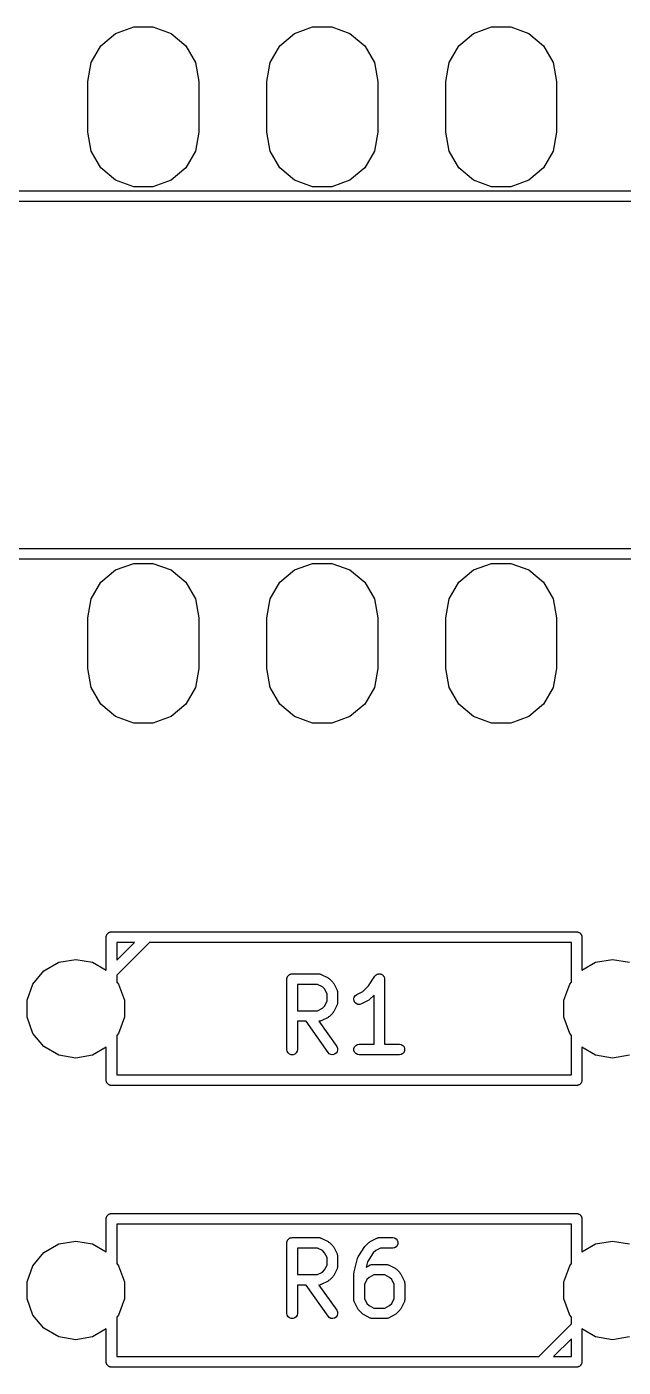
# Model space of a CAD drawing. Extents: x 10 to 287, y -200 to -10.
# Drawn here: x 154.5 to 162.96, y -84.09 to -65.05 of the extents above; entities that cross this region are included whole.
import ezdxf

# ---------------------------------------------------------------- set-up
doc = ezdxf.new("R2010")
doc.units = 0
doc.header["$MEASUREMENT"] = 0
doc.layers.add('BLACK', color=7, linetype='CONTINUOUS')

msp = doc.modelspace()

# ---------------------------------------------------------------- linework, layer by layer
at = {"layer": 'Black'}
for p, q in [((155.756, -65.1481), (156.013, -65.0546)), ((156.013, -65.0546), (156.287, -65.0546)), ((156.287, -65.0546), (156.544, -65.1481)), ((158.296, -65.1481), (158.553, -65.0546)), ((158.553, -65.0546), (158.827, -65.0546)), ((158.827, -65.0546), (159.084, -65.1481)), ((160.836, -65.1481), (161.093, -65.0546)), ((161.093, -65.0546), (161.367, -65.0546)), ((161.367, -65.0546), (161.624, -65.1481)), ((155.547, -65.3239), (155.756, -65.1481)), ((156.544, -65.1481), (156.753, -65.3239)), ((158.087, -65.3239), (158.296, -65.1481)), ((159.084, -65.1481), (159.293, -65.3239)), ((160.627, -65.3239), (160.836, -65.1481)), ((161.624, -65.1481), (161.833, -65.3239)), ((155.41, -65.5607), (155.547, -65.3239)), ((156.753, -65.3239), (156.89, -65.5607)), ((157.95, -65.5607), (158.087, -65.3239)), ((159.293, -65.3239), (159.43, -65.5607)), ((160.49, -65.5607), (160.627, -65.3239)), ((161.833, -65.3239), (161.97, -65.5607)), ((155.363, -65.83), (155.41, -65.5607)), ((156.89, -65.5607), (156.937, -65.83)), ((157.903, -65.83), (157.95, -65.5607)), ((159.43, -65.5607), (159.477, -65.83)), ((160.443, -65.83), (160.49, -65.5607)), ((161.97, -65.5607), (162.017, -65.83)), ((155.363, -66.55), (155.363, -65.83)), ((156.937, -65.83), (156.937, -66.55)), ((157.903, -66.55), (157.903, -65.83)), ((159.477, -65.83), (159.477, -66.55)), ((160.443, -66.55), (160.443, -65.83)), ((162.017, -65.83), (162.017, -66.55)), ((155.41, -66.8193), (155.363, -66.55)), ((156.937, -66.55), (156.89, -66.8193)), ((157.95, -66.8193), (157.903, -66.55)), ((159.477, -66.55), (159.43, -66.8193)), ((160.49, -66.8193), (160.443, -66.55)), ((162.017, -66.55), (161.97, -66.8193)), ((155.547, -67.0561), (155.41, -66.8193)), ((156.89, -66.8193), (156.753, -67.0561)), ((158.087, -67.0561), (157.95, -66.8193)), ((159.43, -66.8193), (159.293, -67.0561)), ((160.627, -67.0561), (160.49, -66.8193)), ((161.97, -66.8193), (161.833, -67.0561)), ((155.756, -67.2319), (155.547, -67.0561)), ((156.753, -67.0561), (156.544, -67.2319)), ((158.296, -67.2319), (158.087, -67.0561)), ((159.293, -67.0561), (159.084, -67.2319)), ((160.836, -67.2319), (160.627, -67.0561)), ((161.833, -67.0561), (161.624, -67.2319)), ((148.53, -67.385), (176.47, -67.385)), ((156.013, -67.3254), (155.756, -67.2319)), ((156.287, -67.3254), (156.013, -67.3254)), ((156.544, -67.2319), (156.287, -67.3254)), ((158.553, -67.3254), (158.296, -67.2319)), ((158.827, -67.3254), (158.553, -67.3254)), ((159.084, -67.2319), (158.827, -67.3254)), ((161.093, -67.3254), (160.836, -67.2319)), ((161.367, -67.3254), (161.093, -67.3254)), ((161.624, -67.2319), (161.367, -67.3254)), ((176.395, -67.535), (148.605, -67.535)), ((148.605, -72.465), (176.395, -72.465)), ((176.47, -72.615), (148.53, -72.615)), ((155.756, -72.7681), (156.013, -72.6746)), ((156.013, -72.6746), (156.287, -72.6746)), ((156.287, -72.6746), (156.544, -72.7681)), ((158.296, -72.7681), (158.553, -72.6746)), ((158.553, -72.6746), (158.827, -72.6746)), ((158.827, -72.6746), (159.084, -72.7681)), ((160.836, -72.7681), (161.093, -72.6746)), ((161.093, -72.6746), (161.367, -72.6746)), ((161.367, -72.6746), (161.624, -72.7681)), ((155.547, -72.9439), (155.756, -72.7681)), ((156.544, -72.7681), (156.753, -72.9439)), ((158.087, -72.9439), (158.296, -72.7681)), ((159.084, -72.7681), (159.293, -72.9439)), ((160.627, -72.9439), (160.836, -72.7681)), ((161.624, -72.7681), (161.833, -72.9439)), ((155.41, -73.1807), (155.547, -72.9439)), ((156.753, -72.9439), (156.89, -73.1807)), ((157.95, -73.1807), (158.087, -72.9439)), ((159.293, -72.9439), (159.43, -73.1807)), ((160.49, -73.1807), (160.627, -72.9439)), ((161.833, -72.9439), (161.97, -73.1807)), ((155.363, -73.45), (155.41, -73.1807)), ((156.89, -73.1807), (156.937, -73.45)), ((157.903, -73.45), (157.95, -73.1807)), ((159.43, -73.1807), (159.477, -73.45)), ((160.443, -73.45), (160.49, -73.1807)), ((161.97, -73.1807), (162.017, -73.45)), ((155.363, -74.17), (155.363, -73.45)), ((156.937, -73.45), (156.937, -74.17)), ((157.903, -74.17), (157.903, -73.45)), ((159.477, -73.45), (159.477, -74.17)), ((160.443, -74.17), (160.443, -73.45)), ((162.017, -73.45), (162.017, -74.17)), ((155.41, -74.4393), (155.363, -74.17)), ((156.937, -74.17), (156.89, -74.4393)), ((157.95, -74.4393), (157.903, -74.17)), ((159.477, -74.17), (159.43, -74.4393)), ((160.49, -74.4393), (160.443, -74.17)), ((162.017, -74.17), (161.97, -74.4393)), ((155.547, -74.6761), (155.41, -74.4393)), ((156.89, -74.4393), (156.753, -74.6761)), ((158.087, -74.6761), (157.95, -74.4393)), ((159.43, -74.4393), (159.293, -74.6761)), ((160.627, -74.6761), (160.49, -74.4393)), ((161.97, -74.4393), (161.833, -74.6761)), ((155.756, -74.8519), (155.547, -74.6761)), ((156.753, -74.6761), (156.544, -74.8519)), ((158.296, -74.8519), (158.087, -74.6761)), ((159.293, -74.6761), (159.084, -74.8519)), ((160.836, -74.8519), (160.627, -74.6761)), ((161.833, -74.6761), (161.624, -74.8519)), ((156.013, -74.9454), (155.756, -74.8519)), ((156.287, -74.9454), (156.013, -74.9454)), ((156.544, -74.8519), (156.287, -74.9454)), ((158.553, -74.9454), (158.296, -74.8519)), ((158.827, -74.9454), (158.553, -74.9454)), ((159.084, -74.8519), (158.827, -74.9454)), ((161.093, -74.9454), (160.836, -74.8519)), ((161.367, -74.9454), (161.093, -74.9454)), ((161.624, -74.8519), (161.367, -74.9454)), ((155.623, -77.984), (155.624, -77.9775)), ((155.623, -78.4527), (155.623, -77.984)), ((155.624, -77.971), (155.626, -77.9648)), ((155.624, -77.9775), (155.624, -77.971)), ((155.626, -77.9648), (155.628, -77.9583)), ((155.628, -77.9583), (155.631, -77.9527)), ((155.631, -77.9527), (155.633, -77.9465)), ((155.633, -77.9465), (155.637, -77.9415)), ((155.637, -77.9415), (155.641, -77.9358)), ((155.641, -77.9358), (155.646, -77.9316)), ((155.646, -77.9316), (155.65, -77.9265)), ((155.65, -77.9265), (155.655, -77.9233)), ((155.655, -77.9233), (155.66, -77.919)), ((155.66, -77.919), (155.667, -77.9168)), ((155.667, -77.9168), (155.672, -77.9135)), ((155.672, -77.9135), (155.679, -77.9124)), ((155.679, -77.9124), (155.685, -77.9101)), ((155.685, -77.9101), (155.692, -77.9101)), ((155.692, -77.9101), (155.698, -77.909)), ((155.698, -77.909), (162.302, -77.909)), ((162.302, -77.909), (162.308, -77.9101)), ((162.308, -77.9101), (162.315, -77.9101)), ((162.315, -77.9101), (162.321, -77.9124)), ((162.321, -77.9124), (162.328, -77.9135)), ((162.328, -77.9135), (162.333, -77.9168)), ((162.333, -77.9168), (162.339, -77.919)), ((162.339, -77.919), (162.345, -77.9233)), ((162.345, -77.9233), (162.35, -77.9265)), ((162.35, -77.9265), (162.354, -77.9316)), ((162.354, -77.9316), (162.359, -77.9358)), ((162.359, -77.9358), (162.363, -77.9415)), ((162.363, -77.9415), (162.367, -77.9465)), ((162.367, -77.9465), (162.369, -77.9527)), ((162.369, -77.9527), (162.372, -77.9583)), ((162.372, -77.9583), (162.374, -77.9648)), ((162.374, -77.9648), (162.376, -77.971)), ((162.376, -77.971), (162.376, -77.9775)), ((162.376, -77.9775), (162.377, -77.984)), ((162.377, -77.984), (162.377, -78.4527)), ((156.237, -78.059), (155.773, -78.5231)), ((155.773, -78.059), (155.773, -78.3109)), ((155.773, -78.3109), (156.025, -78.059)), ((156.025, -78.059), (155.773, -78.059)), ((162.227, -78.059), (156.237, -78.059)), ((162.227, -78.6205), (162.227, -78.059)), ((154.739, -78.4629), (154.95, -78.3411)), ((154.95, -78.3411), (155.19, -78.2988)), ((155.19, -78.2988), (155.43, -78.3411)), ((155.43, -78.3411), (155.623, -78.4527)), ((162.377, -78.4527), (162.57, -78.3411)), ((162.57, -78.3411), (162.81, -78.2988)), ((162.81, -78.2988), (163.05, -78.3411)), ((154.583, -78.6494), (154.739, -78.4629)), ((155.773, -78.5231), (155.773, -78.6205)), ((158.187, -78.5794), (158.188, -78.5729)), ((158.187, -79.5794), (158.187, -78.5794)), ((158.188, -78.5664), (158.19, -78.5602)), ((158.188, -78.5729), (158.188, -78.5664)), ((158.19, -78.5602), (158.191, -78.5537)), ((158.191, -78.5537), (158.195, -78.548)), ((158.195, -78.548), (158.197, -78.5419)), ((158.197, -78.5419), (158.201, -78.5369)), ((158.201, -78.5369), (158.204, -78.5312)), ((158.204, -78.5312), (158.209, -78.527)), ((158.209, -78.527), (158.214, -78.5219)), ((158.214, -78.5219), (158.219, -78.5186)), ((158.219, -78.5186), (158.224, -78.5144)), ((158.224, -78.5144), (158.231, -78.5122)), ((158.231, -78.5122), (158.236, -78.5089)), ((158.236, -78.5089), (158.243, -78.5078)), ((158.243, -78.5078), (158.249, -78.5055)), ((158.249, -78.5055), (158.255, -78.5055)), ((158.255, -78.5055), (158.262, -78.5044)), ((158.262, -78.5044), (158.643, -78.5044)), ((158.643, -78.5044), (158.647, -78.5051)), ((158.647, -78.5051), (158.651, -78.5049)), ((158.651, -78.5049), (158.66, -78.5074)), ((158.66, -78.5074), (158.669, -78.5089)), ((158.669, -78.5089), (158.672, -78.5111)), ((158.672, -78.5111), (158.676, -78.5123)), ((158.676, -78.5123), (158.772, -78.5599)), ((158.772, -78.5599), (158.781, -78.5671)), ((158.781, -78.5671), (158.791, -78.574)), ((158.791, -78.574), (158.839, -78.6216)), ((159.346, -78.6745), (159.438, -78.5378)), ((159.438, -78.5378), (159.44, -78.5348)), ((159.44, -78.5348), (159.443, -78.5312)), ((159.443, -78.5312), (159.449, -78.5254)), ((159.449, -78.5254), (159.456, -78.5189)), ((159.456, -78.5189), (159.459, -78.5171)), ((159.459, -78.5171), (159.463, -78.5144)), ((159.463, -78.5144), (159.471, -78.5114)), ((159.471, -78.5114), (159.479, -78.5074)), ((159.479, -78.5074), (159.483, -78.5069)), ((159.483, -78.5069), (159.487, -78.5055)), ((159.487, -78.5055), (159.496, -78.5055)), ((159.496, -78.5055), (159.505, -78.5045)), ((159.505, -78.5045), (159.509, -78.5055)), ((159.509, -78.5055), (159.513, -78.5055)), ((159.513, -78.5055), (159.521, -78.5086)), ((159.521, -78.5086), (159.53, -78.5107)), ((159.53, -78.5107), (159.534, -78.513)), ((159.534, -78.513), (159.537, -78.5144)), ((159.537, -78.5144), (159.544, -78.5202)), ((159.544, -78.5202), (159.552, -78.5251)), ((159.552, -78.5251), (159.554, -78.5285)), ((159.554, -78.5285), (159.557, -78.5312)), ((159.557, -78.5312), (159.562, -78.5389)), ((159.562, -78.5389), (159.567, -78.5461)), ((159.567, -78.5461), (159.568, -78.5501)), ((159.568, -78.5501), (159.57, -78.5537)), ((159.57, -78.5537), (159.572, -78.5625)), ((159.572, -78.5625), (159.575, -78.5711)), ((159.575, -78.5711), (159.574, -78.5753)), ((159.574, -78.5753), (159.575, -78.5794)), ((159.575, -78.5794), (159.575, -79.5044)), ((154.499, -78.8782), (154.583, -78.6494)), ((155.773, -78.6205), (155.797, -78.6494)), ((155.797, -78.6494), (155.881, -78.8782)), ((158.337, -78.6544), (158.337, -79.0282)), ((158.625, -78.6544), (158.337, -78.6544)), ((158.694, -78.6886), (158.625, -78.6544)), ((158.724, -78.719), (158.694, -78.6886)), ((158.758, -78.7876), (158.724, -78.719)), ((158.758, -78.895), (158.758, -78.7876)), ((158.839, -78.6216), (158.846, -78.6314)), ((158.846, -78.6314), (158.853, -78.6411)), ((158.853, -78.6411), (158.9, -78.7363)), ((158.9, -78.7363), (158.902, -78.7405)), ((158.902, -78.7405), (158.904, -78.7442)), ((158.904, -78.7442), (158.905, -78.7529)), ((158.905, -78.7529), (158.908, -78.7613)), ((158.908, -78.7613), (158.908, -78.7656)), ((158.908, -78.7656), (158.908, -78.7699)), ((158.908, -78.7699), (158.908, -78.9127)), ((159.16, -78.8135), (159.181, -78.798)), ((159.181, -78.798), (159.265, -78.7558)), ((159.265, -78.7558), (159.346, -78.6745)), ((159.425, -78.8081), (159.363, -78.8705)), ((159.425, -79.5044), (159.425, -78.8081)), ((162.119, -78.8782), (162.203, -78.6494)), ((162.203, -78.6494), (162.227, -78.6205)), ((154.499, -79.1218), (154.499, -78.8782)), ((155.881, -78.8782), (155.881, -79.1218)), ((158.625, -79.0282), (158.694, -78.9939)), ((158.694, -78.9939), (158.724, -78.9635)), ((158.724, -78.9635), (158.758, -78.895)), ((158.9, -78.9463), (158.853, -79.0415)), ((158.902, -78.9421), (158.9, -78.9463)), ((158.904, -78.9384), (158.902, -78.9421)), ((158.905, -78.9297), (158.904, -78.9384)), ((158.908, -78.9213), (158.905, -78.9297)), ((158.908, -78.9127), (158.908, -78.917)), ((158.908, -78.917), (158.908, -78.9213)), ((159.139, -78.8606), (159.145, -78.8353)), ((159.142, -78.8865), (159.139, -78.8606)), ((159.154, -78.9098), (159.142, -78.8865)), ((159.145, -78.8353), (159.16, -78.8135)), ((159.173, -78.9277), (159.154, -78.9098)), ((159.197, -78.938), (159.173, -78.9277)), ((159.223, -78.9396), (159.197, -78.938)), ((159.248, -78.9322), (159.223, -78.9396)), ((159.343, -78.8846), (159.248, -78.9322)), ((159.353, -78.8774), (159.343, -78.8846)), ((159.363, -78.8705), (159.353, -78.8774)), ((162.119, -79.1218), (162.119, -78.8782)), ((154.583, -79.3506), (154.499, -79.1218)), ((155.881, -79.1218), (155.797, -79.3506)), ((158.337, -79.0282), (158.625, -79.0282)), ((158.461, -79.1782), (158.337, -79.1782)), ((158.337, -79.1782), (158.337, -79.5794)), ((158.772, -79.6224), (158.461, -79.1782)), ((158.647, -79.1774), (158.644, -79.178)), ((158.644, -79.178), (158.895, -79.5364)), ((158.651, -79.1777), (158.647, -79.1774)), ((158.66, -79.1752), (158.651, -79.1777)), ((158.669, -79.1737), (158.66, -79.1752)), ((158.672, -79.1715), (158.669, -79.1737)), ((158.676, -79.1703), (158.672, -79.1715)), ((158.772, -79.1227), (158.676, -79.1703)), ((158.781, -79.1155), (158.772, -79.1227)), ((158.791, -79.1086), (158.781, -79.1155)), ((158.839, -79.061), (158.791, -79.1086)), ((158.846, -79.0512), (158.839, -79.061)), ((158.853, -79.0415), (158.846, -79.0512)), ((162.203, -79.3506), (162.119, -79.1218)), ((154.739, -79.5371), (154.583, -79.3506)), ((155.797, -79.3506), (155.773, -79.3795)), ((155.773, -79.3795), (155.773, -79.941)), ((162.227, -79.3795), (162.203, -79.3506)), ((162.227, -79.941), (162.227, -79.3795)), ((154.95, -79.6589), (154.739, -79.5371)), ((155.623, -79.5473), (155.43, -79.6589)), ((155.623, -80.016), (155.623, -79.5473)), ((158.895, -79.5364), (158.906, -79.56)), ((158.906, -79.56), (158.908, -79.5859)), ((159.14, -79.5664), (159.149, -79.5419)), ((159.14, -79.5924), (159.14, -79.5664)), ((159.149, -79.5419), (159.166, -79.5219)), ((159.166, -79.5219), (159.189, -79.5089)), ((159.189, -79.5089), (159.214, -79.5044)), ((159.214, -79.5044), (159.425, -79.5044)), ((159.575, -79.5044), (159.786, -79.5044)), ((159.786, -79.5044), (159.811, -79.5089)), ((159.811, -79.5089), (159.834, -79.5219)), ((159.834, -79.5219), (159.851, -79.5419)), ((159.851, -79.5419), (159.86, -79.5664)), ((159.86, -79.5664), (159.86, -79.5924)), ((162.57, -79.6589), (162.377, -79.5473)), ((162.377, -79.5473), (162.377, -80.016)), ((155.19, -79.7012), (154.95, -79.6589)), ((155.43, -79.6589), (155.19, -79.7012)), ((158.191, -79.605), (158.187, -79.5794)), ((158.204, -79.6276), (158.191, -79.605)), ((158.224, -79.6443), (158.204, -79.6276)), ((158.249, -79.6532), (158.224, -79.6443)), ((158.275, -79.6532), (158.249, -79.6532)), ((158.299, -79.6443), (158.275, -79.6532)), ((158.319, -79.6276), (158.299, -79.6443)), ((158.332, -79.605), (158.319, -79.6276)), ((158.337, -79.5794), (158.332, -79.605)), ((158.79, -79.6408), (158.772, -79.6224)), ((158.814, -79.6518), (158.79, -79.6408)), ((158.84, -79.6541), (158.814, -79.6518)), ((158.865, -79.6474), (158.84, -79.6541)), ((158.886, -79.6324), (158.865, -79.6474)), ((158.901, -79.6111), (158.886, -79.6324)), ((158.908, -79.5859), (158.901, -79.6111)), ((159.149, -79.6169), (159.14, -79.5924)), ((159.166, -79.6368), (159.149, -79.6169)), ((159.189, -79.6499), (159.166, -79.6368)), ((159.214, -79.6544), (159.189, -79.6499)), ((159.786, -79.6544), (159.214, -79.6544)), ((159.811, -79.6499), (159.786, -79.6544)), ((159.834, -79.6368), (159.811, -79.6499)), ((159.851, -79.6169), (159.834, -79.6368)), ((159.86, -79.5924), (159.851, -79.6169)), ((162.81, -79.7012), (162.57, -79.6589)), ((163.05, -79.6589), (162.81, -79.7012)), ((155.773, -79.941), (162.227, -79.941)), ((155.624, -80.0225), (155.623, -80.016)), ((155.624, -80.029), (155.624, -80.0225)), ((155.626, -80.0352), (155.624, -80.029)), ((155.628, -80.0417), (155.626, -80.0352)), ((155.631, -80.0473), (155.628, -80.0417)), ((155.633, -80.0535), (155.631, -80.0473)), ((155.637, -80.0585), (155.633, -80.0535)), ((155.641, -80.0642), (155.637, -80.0585)), ((155.646, -80.0684), (155.641, -80.0642)), ((155.65, -80.0735), (155.646, -80.0684)), ((155.655, -80.0767), (155.65, -80.0735)), ((155.66, -80.081), (155.655, -80.0767)), ((155.667, -80.0832), (155.66, -80.081)), ((155.672, -80.0865), (155.667, -80.0832)), ((155.679, -80.0876), (155.672, -80.0865)), ((155.685, -80.0899), (155.679, -80.0876)), ((155.692, -80.0899), (155.685, -80.0899)), ((155.698, -80.091), (155.692, -80.0899)), ((162.302, -80.091), (155.698, -80.091)), ((162.308, -80.0899), (162.302, -80.091)), ((162.315, -80.0899), (162.308, -80.0899)), ((162.321, -80.0876), (162.315, -80.0899)), ((162.328, -80.0865), (162.321, -80.0876)), ((162.333, -80.0832), (162.328, -80.0865)), ((162.339, -80.081), (162.333, -80.0832)), ((162.345, -80.0767), (162.339, -80.081)), ((162.35, -80.0735), (162.345, -80.0767)), ((162.354, -80.0684), (162.35, -80.0735)), ((162.359, -80.0642), (162.354, -80.0684)), ((162.363, -80.0585), (162.359, -80.0642)), ((162.367, -80.0535), (162.363, -80.0585)), ((162.369, -80.0473), (162.367, -80.0535)), ((162.372, -80.0417), (162.369, -80.0473)), ((162.374, -80.0352), (162.372, -80.0417)), ((162.376, -80.029), (162.374, -80.0352)), ((162.377, -80.016), (162.376, -80.0225)), ((162.376, -80.0225), (162.376, -80.029)), ((155.623, -81.984), (155.624, -81.9775)), ((155.623, -82.4527), (155.623, -81.984)), ((155.624, -81.971), (155.626, -81.9648)), ((155.624, -81.9775), (155.624, -81.971)), ((155.626, -81.9648), (155.628, -81.9583)), ((155.628, -81.9583), (155.631, -81.9527)), ((155.631, -81.9527), (155.633, -81.9465)), ((155.633, -81.9465), (155.637, -81.9415)), ((155.637, -81.9415), (155.641, -81.9358)), ((155.641, -81.9358), (155.646, -81.9316)), ((155.646, -81.9316), (155.65, -81.9265)), ((155.65, -81.9265), (155.655, -81.9233)), ((155.655, -81.9233), (155.66, -81.919)), ((155.66, -81.919), (155.667, -81.9168)), ((155.667, -81.9168), (155.672, -81.9135)), ((155.672, -81.9135), (155.679, -81.9124)), ((155.679, -81.9124), (155.685, -81.9101)), ((155.685, -81.9101), (155.692, -81.9101)), ((155.692, -81.9101), (155.698, -81.909)), ((155.698, -81.909), (162.302, -81.909)), ((162.302, -81.909), (162.308, -81.9101)), ((162.308, -81.9101), (162.315, -81.9101)), ((162.315, -81.9101), (162.321, -81.9124)), ((162.321, -81.9124), (162.328, -81.9135)), ((162.328, -81.9135), (162.333, -81.9168)), ((162.333, -81.9168), (162.339, -81.919)), ((162.339, -81.919), (162.345, -81.9233)), ((162.345, -81.9233), (162.35, -81.9265)), ((162.35, -81.9265), (162.354, -81.9316)), ((162.354, -81.9316), (162.359, -81.9358)), ((162.359, -81.9358), (162.363, -81.9415)), ((162.363, -81.9415), (162.367, -81.9465)), ((162.367, -81.9465), (162.369, -81.9527)), ((162.369, -81.9527), (162.372, -81.9583)), ((162.372, -81.9583), (162.374, -81.9648)), ((162.374, -81.9648), (162.376, -81.971)), ((162.376, -81.971), (162.376, -81.9775)), ((162.376, -81.9775), (162.377, -81.984)), ((162.377, -81.984), (162.377, -82.4527)), ((155.773, -82.059), (155.773, -82.6205)), ((162.227, -82.059), (155.773, -82.059)), ((162.227, -82.6205), (162.227, -82.059)), ((154.739, -82.4629), (154.95, -82.3411)), ((154.95, -82.3411), (155.19, -82.2988)), ((155.19, -82.2988), (155.43, -82.3411)), ((155.43, -82.3411), (155.623, -82.4527)), ((158.187, -82.3254), (158.188, -82.3189)), ((158.187, -83.3254), (158.187, -82.3254)), ((158.188, -82.3124), (158.19, -82.3062)), ((158.188, -82.3189), (158.188, -82.3124)), ((158.19, -82.3062), (158.191, -82.2997)), ((158.191, -82.2997), (158.195, -82.294)), ((158.195, -82.294), (158.197, -82.2879)), ((158.197, -82.2879), (158.201, -82.2829)), ((158.201, -82.2829), (158.204, -82.2772)), ((158.204, -82.2772), (158.209, -82.273)), ((158.209, -82.273), (158.214, -82.2679)), ((158.214, -82.2679), (158.219, -82.2646)), ((158.219, -82.2646), (158.224, -82.2604)), ((158.224, -82.2604), (158.231, -82.2582)), ((158.231, -82.2582), (158.236, -82.2549)), ((158.236, -82.2549), (158.243, -82.2538)), ((158.243, -82.2538), (158.249, -82.2515)), ((158.249, -82.2515), (158.255, -82.2515)), ((158.255, -82.2515), (158.262, -82.2504)), ((158.262, -82.2504), (158.643, -82.2504)), ((158.337, -82.4004), (158.337, -82.7742)), ((158.625, -82.4004), (158.337, -82.4004)), ((158.694, -82.4346), (158.625, -82.4004)), ((158.643, -82.2504), (158.647, -82.2511)), ((158.647, -82.2511), (158.651, -82.2509)), ((158.651, -82.2509), (158.66, -82.2534)), ((158.66, -82.2534), (158.669, -82.2549)), ((158.669, -82.2549), (158.672, -82.2571)), ((158.672, -82.2571), (158.676, -82.2583)), ((158.676, -82.2583), (158.772, -82.3059)), ((158.772, -82.3059), (158.781, -82.3131)), ((158.781, -82.3131), (158.791, -82.32)), ((158.791, -82.32), (158.839, -82.3676)), ((158.839, -82.3676), (158.846, -82.3774)), ((158.846, -82.3774), (158.853, -82.3871)), ((158.853, -82.3871), (158.9, -82.4823)), ((159.2, -82.5219), (159.295, -82.379)), ((159.295, -82.379), (159.3, -82.3737)), ((159.3, -82.3737), (159.304, -82.3676)), ((159.304, -82.3676), (159.352, -82.32)), ((159.352, -82.32), (159.362, -82.3131)), ((159.362, -82.3131), (159.371, -82.3059)), ((159.371, -82.3059), (159.466, -82.2583)), ((159.518, -82.4004), (159.449, -82.4346)), ((159.466, -82.2583), (159.471, -82.2571)), ((159.471, -82.2571), (159.474, -82.2549)), ((159.474, -82.2549), (159.483, -82.2534)), ((159.483, -82.2534), (159.491, -82.2509)), ((159.491, -82.2509), (159.496, -82.2511)), ((159.496, -82.2511), (159.5, -82.2504)), ((159.5, -82.2504), (159.69, -82.2504)), ((159.69, -82.4004), (159.518, -82.4004)), ((159.69, -82.2504), (159.716, -82.2549)), ((159.716, -82.3959), (159.69, -82.4004)), ((159.716, -82.2549), (159.739, -82.2679)), ((159.739, -82.3828), (159.716, -82.3959)), ((159.739, -82.2679), (159.755, -82.2879)), ((159.755, -82.3629), (159.739, -82.3828)), ((159.755, -82.2879), (159.764, -82.3124)), ((159.764, -82.3384), (159.755, -82.3629)), ((159.764, -82.3124), (159.764, -82.3384)), ((162.377, -82.4527), (162.57, -82.3411)), ((162.57, -82.3411), (162.81, -82.2988)), ((162.81, -82.2988), (163.05, -82.3411)), ((154.583, -82.6494), (154.739, -82.4629)), ((158.724, -82.465), (158.694, -82.4346)), ((158.758, -82.5336), (158.724, -82.465)), ((158.758, -82.641), (158.758, -82.5336)), ((158.9, -82.4823), (158.902, -82.4865)), ((158.902, -82.4865), (158.904, -82.4902)), ((158.904, -82.4902), (158.905, -82.4989)), ((158.905, -82.4989), (158.908, -82.5073)), ((158.908, -82.5073), (158.908, -82.5116)), ((158.908, -82.5116), (158.908, -82.5159)), ((158.908, -82.5159), (158.908, -82.6587)), ((159.142, -82.7358), (159.189, -82.5453)), ((159.189, -82.5453), (159.194, -82.5337)), ((159.194, -82.5337), (159.2, -82.5219)), ((159.332, -82.5943), (159.313, -82.6684)), ((159.415, -82.4684), (159.332, -82.5943)), ((159.449, -82.4346), (159.415, -82.4684)), ((154.499, -82.8782), (154.583, -82.6494)), ((155.773, -82.6205), (155.797, -82.6494)), ((155.797, -82.6494), (155.881, -82.8782)), ((158.337, -82.7742), (158.625, -82.7742)), ((158.625, -82.7742), (158.694, -82.7399)), ((158.694, -82.7399), (158.724, -82.7095)), ((158.724, -82.7095), (158.758, -82.641)), ((158.839, -82.807), (158.791, -82.8546)), ((158.846, -82.7972), (158.839, -82.807)), ((158.853, -82.7875), (158.846, -82.7972)), ((158.9, -82.6923), (158.853, -82.7875)), ((158.902, -82.6881), (158.9, -82.6923)), ((158.904, -82.6844), (158.902, -82.6881)), ((158.905, -82.6757), (158.904, -82.6844)), ((158.908, -82.6673), (158.905, -82.6757)), ((158.908, -82.6587), (158.908, -82.663)), ((158.908, -82.663), (158.908, -82.6673)), ((159.139, -82.754), (159.141, -82.7449)), ((159.139, -83.1349), (159.139, -82.754)), ((159.141, -82.7449), (159.142, -82.7358)), ((159.313, -82.6684), (159.371, -82.6393)), ((159.422, -82.7813), (159.354, -82.8156)), ((159.371, -82.6393), (159.375, -82.638)), ((159.375, -82.638), (159.379, -82.6359)), ((159.379, -82.6359), (159.388, -82.6343)), ((159.388, -82.6343), (159.396, -82.6318)), ((159.396, -82.6318), (159.401, -82.6321)), ((159.401, -82.6321), (159.405, -82.6313)), ((159.405, -82.6313), (159.595, -82.6313)), ((159.578, -82.7813), (159.422, -82.7813)), ((159.646, -82.8156), (159.578, -82.7813)), ((159.595, -82.6313), (159.599, -82.6321)), ((159.599, -82.6321), (159.604, -82.6318)), ((159.604, -82.6318), (159.612, -82.6343)), ((159.612, -82.6343), (159.621, -82.6359)), ((159.621, -82.6359), (159.625, -82.638)), ((159.625, -82.638), (159.629, -82.6393)), ((159.629, -82.6393), (159.724, -82.6869)), ((159.724, -82.6869), (159.734, -82.694)), ((159.734, -82.694), (159.744, -82.7009)), ((159.744, -82.7009), (159.791, -82.7485)), ((159.791, -82.7485), (159.798, -82.7584)), ((159.798, -82.7584), (159.805, -82.768)), ((159.805, -82.768), (159.853, -82.8633)), ((162.119, -82.8782), (162.203, -82.6494)), ((162.203, -82.6494), (162.227, -82.6205)), ((154.499, -83.1218), (154.499, -82.8782)), ((155.881, -82.8782), (155.881, -83.1218)), ((158.461, -82.9242), (158.337, -82.9242)), ((158.337, -82.9242), (158.337, -83.3254)), ((158.772, -83.3684), (158.461, -82.9242)), ((158.647, -82.9234), (158.644, -82.924)), ((158.644, -82.924), (158.895, -83.2824)), ((158.651, -82.9237), (158.647, -82.9234)), ((158.66, -82.9212), (158.651, -82.9237)), ((158.669, -82.9197), (158.66, -82.9212)), ((158.672, -82.9175), (158.669, -82.9197)), ((158.676, -82.9163), (158.672, -82.9175)), ((158.772, -82.8687), (158.676, -82.9163)), ((158.781, -82.8615), (158.772, -82.8687)), ((158.791, -82.8546), (158.781, -82.8615)), ((159.324, -82.846), (159.289, -82.9145)), ((159.289, -82.9145), (159.289, -83.1172)), ((159.354, -82.8156), (159.324, -82.846)), ((159.676, -82.846), (159.646, -82.8156)), ((159.711, -82.9145), (159.676, -82.846)), ((159.711, -83.1172), (159.711, -82.9145)), ((159.853, -82.8633), (159.854, -82.8674)), ((159.854, -82.8674), (159.856, -82.8712)), ((159.856, -82.8712), (159.858, -82.8798)), ((159.858, -82.8798), (159.86, -82.8882)), ((159.86, -82.8882), (159.86, -82.8926)), ((159.86, -82.8926), (159.861, -82.8968)), ((159.861, -82.8968), (159.861, -83.1349)), ((162.119, -83.1218), (162.119, -82.8782)), ((154.583, -83.3506), (154.499, -83.1218)), ((155.881, -83.1218), (155.797, -83.3506)), ((159.14, -83.1392), (159.139, -83.1349)), ((159.14, -83.1435), (159.14, -83.1392)), ((159.142, -83.1519), (159.14, -83.1435)), ((159.144, -83.1606), (159.142, -83.1519)), ((159.146, -83.1643), (159.144, -83.1606)), ((159.147, -83.1684), (159.146, -83.1643)), ((159.195, -83.2637), (159.147, -83.1684)), ((159.289, -83.1172), (159.324, -83.1857)), ((159.324, -83.1857), (159.354, -83.2161)), ((159.646, -83.2161), (159.676, -83.1857)), ((159.676, -83.1857), (159.711, -83.1172)), ((159.853, -83.1684), (159.805, -83.2637)), ((159.854, -83.1643), (159.853, -83.1684)), ((159.856, -83.1606), (159.854, -83.1643)), ((159.858, -83.1519), (159.856, -83.1606)), ((159.86, -83.1435), (159.858, -83.1519)), ((159.861, -83.1349), (159.86, -83.1392)), ((159.86, -83.1392), (159.86, -83.1435)), ((162.203, -83.3506), (162.119, -83.1218)), ((154.739, -83.5371), (154.583, -83.3506)), ((155.797, -83.3506), (155.773, -83.3795)), ((158.191, -83.351), (158.187, -83.3254)), ((158.204, -83.3736), (158.191, -83.351)), ((158.224, -83.3903), (158.204, -83.3736)), ((158.319, -83.3736), (158.299, -83.3903)), ((158.332, -83.351), (158.319, -83.3736)), ((158.337, -83.3254), (158.332, -83.351)), ((158.79, -83.3868), (158.772, -83.3684)), ((158.886, -83.3784), (158.865, -83.3934)), ((158.901, -83.3571), (158.886, -83.3784)), ((158.895, -83.2824), (158.906, -83.306)), ((158.908, -83.3319), (158.901, -83.3571)), ((158.906, -83.306), (158.908, -83.3319)), ((159.202, -83.2733), (159.195, -83.2637)), ((159.209, -83.2832), (159.202, -83.2733)), ((159.256, -83.3308), (159.209, -83.2832)), ((159.266, -83.3377), (159.256, -83.3308)), ((159.276, -83.3448), (159.266, -83.3377)), ((159.371, -83.3925), (159.276, -83.3448)), ((159.354, -83.2161), (159.422, -83.2504)), ((159.422, -83.2504), (159.578, -83.2504)), ((159.578, -83.2504), (159.646, -83.2161)), ((159.724, -83.3448), (159.629, -83.3925)), ((159.734, -83.3377), (159.724, -83.3448)), ((159.744, -83.3308), (159.734, -83.3377)), ((159.791, -83.2832), (159.744, -83.3308)), ((159.798, -83.2733), (159.791, -83.2832)), ((159.805, -83.2637), (159.798, -83.2733)), ((162.227, -83.3795), (162.203, -83.3506)), ((154.95, -83.6589), (154.739, -83.5371)), ((155.623, -83.5473), (155.43, -83.6589)), ((155.623, -84.016), (155.623, -83.5473)), ((155.773, -83.3795), (155.773, -83.941)), ((158.249, -83.3992), (158.224, -83.3903)), ((158.275, -83.3992), (158.249, -83.3992)), ((158.299, -83.3903), (158.275, -83.3992)), ((158.814, -83.3978), (158.79, -83.3868)), ((158.84, -83.4001), (158.814, -83.3978)), ((158.865, -83.3934), (158.84, -83.4001)), ((159.375, -83.3937), (159.371, -83.3925)), ((159.379, -83.3959), (159.375, -83.3937)), ((159.388, -83.3974), (159.379, -83.3959)), ((159.396, -83.3999), (159.388, -83.3974)), ((159.401, -83.3996), (159.396, -83.3999)), ((159.405, -83.4004), (159.401, -83.3996)), ((159.595, -83.4004), (159.405, -83.4004)), ((159.599, -83.3996), (159.595, -83.4004)), ((159.604, -83.3999), (159.599, -83.3996)), ((159.612, -83.3974), (159.604, -83.3999)), ((159.621, -83.3959), (159.612, -83.3974)), ((159.625, -83.3937), (159.621, -83.3959)), ((159.629, -83.3925), (159.625, -83.3937)), ((161.763, -83.941), (162.227, -83.4769)), ((162.227, -83.4769), (162.227, -83.3795)), ((162.57, -83.6589), (162.377, -83.5473)), ((162.377, -83.5473), (162.377, -84.016)), ((155.19, -83.7012), (154.95, -83.6589)), ((155.43, -83.6589), (155.19, -83.7012)), ((162.227, -83.6891), (161.975, -83.941)), ((162.227, -83.941), (162.227, -83.6891)), ((162.81, -83.7012), (162.57, -83.6589)), ((163.05, -83.6589), (162.81, -83.7012)), ((155.773, -83.941), (161.763, -83.941)), ((161.975, -83.941), (162.227, -83.941)), ((155.624, -84.0225), (155.623, -84.016)), ((155.624, -84.029), (155.624, -84.0225)), ((155.626, -84.0352), (155.624, -84.029)), ((155.628, -84.0417), (155.626, -84.0352)), ((155.631, -84.0473), (155.628, -84.0417)), ((155.633, -84.0535), (155.631, -84.0473)), ((155.637, -84.0585), (155.633, -84.0535)), ((155.641, -84.0642), (155.637, -84.0585)), ((155.646, -84.0684), (155.641, -84.0642)), ((155.65, -84.0735), (155.646, -84.0684)), ((155.655, -84.0767), (155.65, -84.0735)), ((155.66, -84.081), (155.655, -84.0767)), ((155.667, -84.0832), (155.66, -84.081)), ((155.672, -84.0865), (155.667, -84.0832)), ((155.679, -84.0876), (155.672, -84.0865)), ((155.685, -84.0899), (155.679, -84.0876)), ((155.692, -84.0899), (155.685, -84.0899)), ((155.698, -84.091), (155.692, -84.0899)), ((162.302, -84.091), (155.698, -84.091)), ((162.308, -84.0899), (162.302, -84.091)), ((162.315, -84.0899), (162.308, -84.0899)), ((162.321, -84.0876), (162.315, -84.0899)), ((162.328, -84.0865), (162.321, -84.0876)), ((162.333, -84.0832), (162.328, -84.0865)), ((162.339, -84.081), (162.333, -84.0832)), ((162.345, -84.0767), (162.339, -84.081)), ((162.35, -84.0735), (162.345, -84.0767)), ((162.354, -84.0684), (162.35, -84.0735)), ((162.359, -84.0642), (162.354, -84.0684)), ((162.363, -84.0585), (162.359, -84.0642)), ((162.367, -84.0535), (162.363, -84.0585)), ((162.369, -84.0473), (162.367, -84.0535)), ((162.372, -84.0417), (162.369, -84.0473)), ((162.374, -84.0352), (162.372, -84.0417)), ((162.376, -84.029), (162.374, -84.0352)), ((162.377, -84.016), (162.376, -84.0225)), ((162.376, -84.0225), (162.376, -84.029))]:
    msp.add_line(p, q, dxfattribs=at)

doc.saveas('drawing.dxf')
